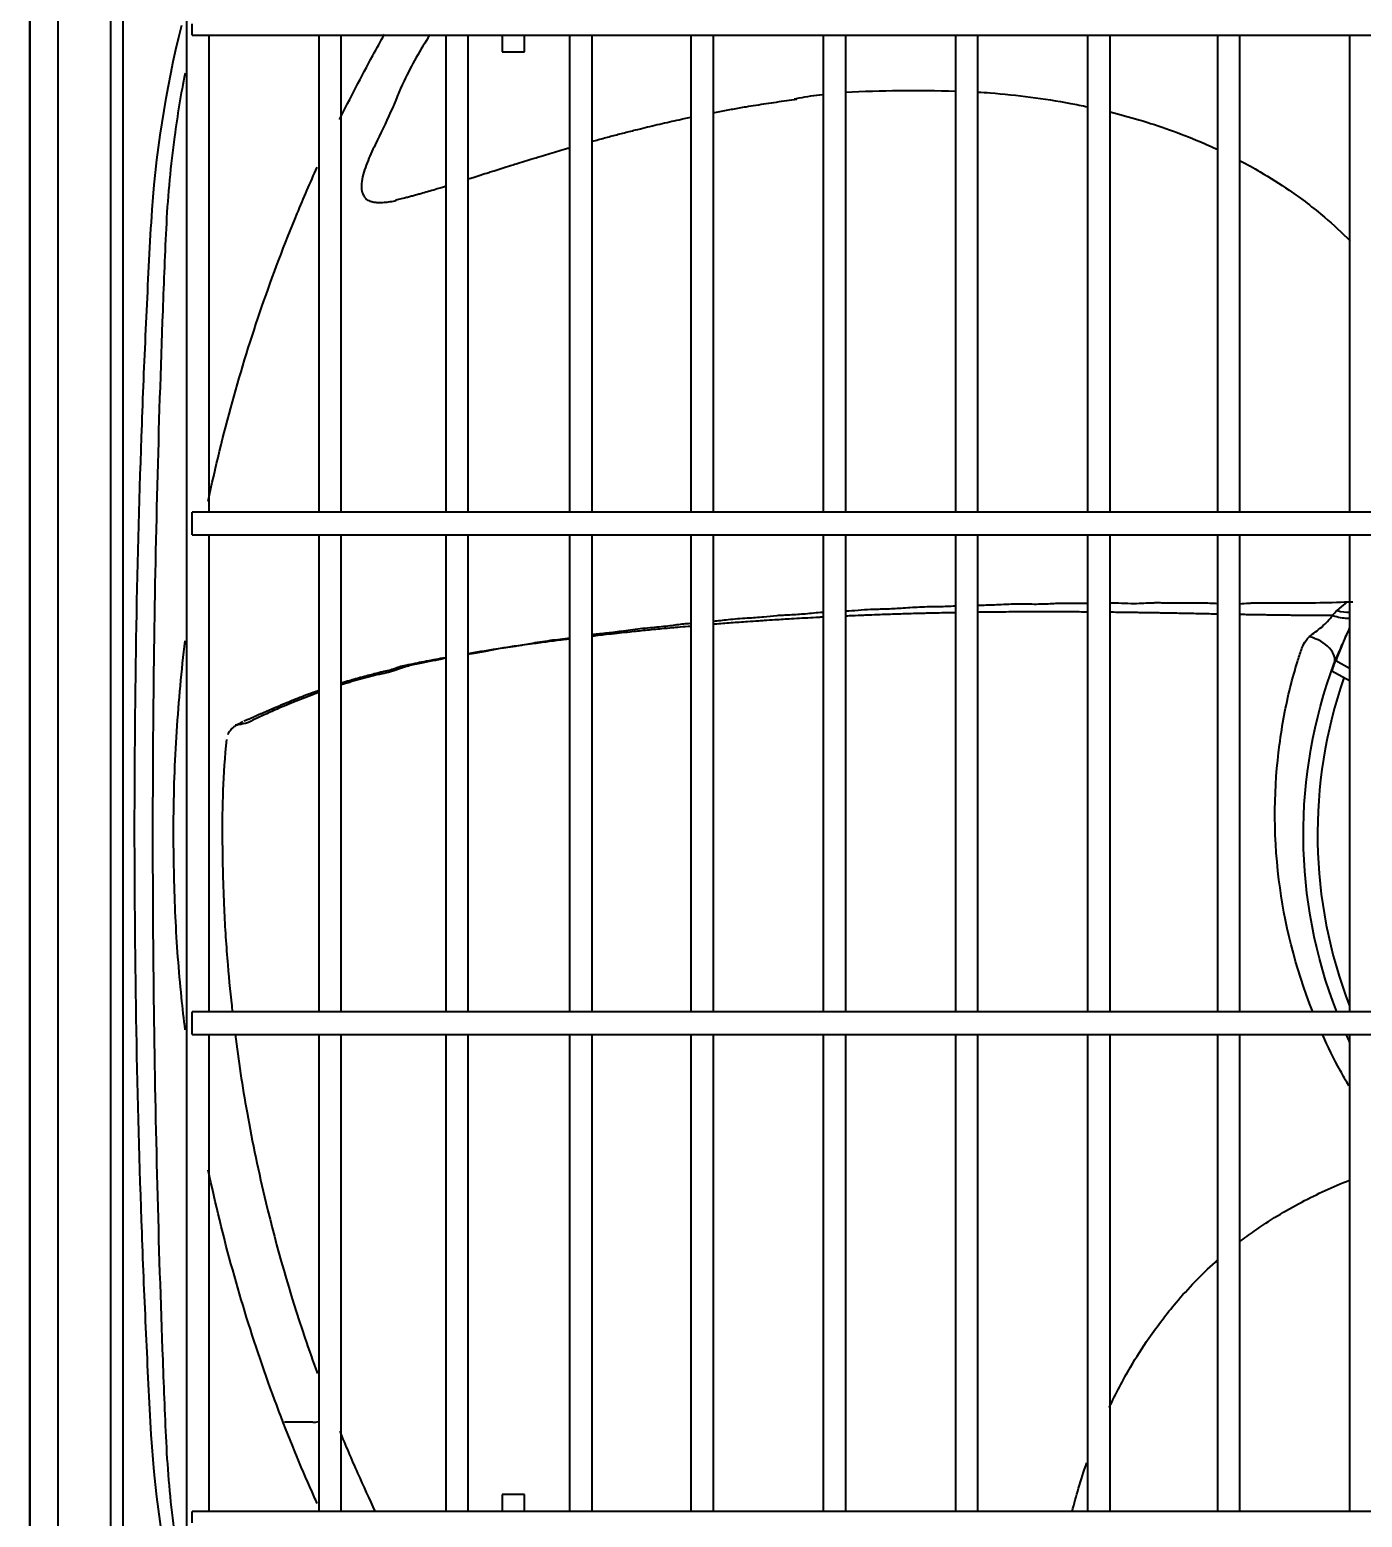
# Model space of a CAD drawing. Extents: x 58467 to 79089, y -33726 to -17391.
# Drawn here: x 72275.21 to 72298.89, y -19736.21 to -19709.77 of the extents above; entities that cross this region are included whole.
import ezdxf

# ---------------------------------------------------------------- set-up
doc = ezdxf.new("R2010")
doc.units = 0
doc.header["$LTSCALE"] = 100
doc.layers.add('+ENTE-ST-DOSEME USTU KONDDRENAJ', color=110, linetype='DOSEMEUSTUKONDENSDRENAJ_LINE', lineweight=40)
doc.linetypes.add('DOSEMEUSTUKONDENSDRENAJ_LINE', pattern='A,300,-40,["CD",Standard,S=15,R=0,X=-35,Y=-7.5],0', length=340)

# ---------------------------------------------------------------- blocks, each defined once
blk = doc.blocks.new('4. KAT SOL')
at = {"color": 3}
for p, q in [((54063.011, -32455.031, -3.539), (54063.011, -32386.979, -3.539)), ((54063.011, -32387.026, -3.539), (54063.011, -32455.031, -3.539)), ((54063.011, -32387.026, -3.539), (54063.011, -32455.031, -3.539)), ((54063.511, -32386.979, -3.539), (54063.511, -32455.031, -3.539)), ((54064.451, -32448.596, -3.539), (54064.451, -32399.54, -3.539)), ((54064.663, -32399.628, -3.539), (54064.663, -32448.443, -3.539)), ((54065.797, -32401.371, -3.539), (54065.797, -32446.764, -3.539)), ((54065.897, -32410.95, -3.539), (54065.897, -32410.75, -3.539)), ((54065.897, -32410.95, -3.539), (54184.259, -32410.95, -3.539)), ((54066.197, -32419.429, -3.539), (54066.197, -32410.95, -3.539)), ((54068.146, -32410.95, -3.539), (54068.146, -32419.429, -3.539)), ((54068.546, -32419.429, -3.539), (54068.546, -32410.95, -3.539)), ((54070.406, -32410.95, -3.539), (54070.406, -32419.429, -3.539)), ((54070.805, -32419.429, -3.539), (54070.805, -32410.95, -3.539)), ((54071.405, -32410.95, -3.539), (54071.405, -32411.25, -3.539)), ((54071.805, -32411.25, -3.539), (54071.805, -32410.95, -3.539)), ((54072.605, -32410.951, -3.539), (54072.605, -32419.429, -3.539)), ((54073.005, -32419.429, -3.539), (54073.005, -32410.951, -3.539)), ((54074.762, -32410.951, -3.539), (54074.762, -32419.429, -3.539)), ((54075.162, -32419.429, -3.539), (54075.162, -32410.951, -3.539)), ((54077.111, -32410.951, -3.539), (54077.111, -32419.429, -3.539)), ((54077.511, -32419.429, -3.539), (54077.511, -32410.951, -3.539)), ((54079.461, -32410.951, -3.539), (54079.461, -32419.429, -3.539)), ((54079.861, -32419.429, -3.539), (54079.861, -32410.951, -3.539)), ((54081.811, -32410.951, -3.539), (54081.811, -32419.429, -3.539)), ((54082.21, -32419.429, -3.539), (54082.21, -32410.951, -3.539)), ((54084.117, -32410.951, -3.539), (54084.117, -32419.429, -3.539)), ((54084.517, -32419.429, -3.539), (54084.517, -32410.951, -3.539)), ((54086.467, -32410.951, -3.539), (54086.467, -32419.429, -3.539)), ((54071.405, -32411.25, -3.539), (54071.805, -32411.25, -3.539)), ((54184.259, -32419.429, -3.539), (54065.897, -32419.429, -3.539)), ((54065.897, -32419.629, -3.539), (54065.897, -32419.429, -3.539)), ((54065.897, -32419.829, -3.539), (54065.897, -32419.629, -3.539)), ((54065.897, -32419.829, -3.539), (54184.259, -32419.829, -3.539)), ((54066.197, -32428.307, -3.539), (54066.197, -32419.829, -3.539)), ((54068.146, -32419.829, -3.539), (54068.146, -32428.307, -3.539)), ((54068.546, -32428.307, -3.539), (54068.546, -32419.829, -3.539)), ((54070.406, -32419.829, -3.539), (54070.406, -32428.307, -3.539)), ((54070.805, -32428.307, -3.539), (54070.805, -32419.829, -3.539)), ((54072.605, -32419.829, -3.539), (54072.605, -32428.307, -3.539)), ((54073.005, -32428.307, -3.539), (54073.005, -32419.829, -3.539)), ((54074.762, -32419.829, -3.539), (54074.762, -32428.307, -3.539)), ((54075.162, -32428.307, -3.539), (54075.162, -32419.829, -3.539)), ((54077.111, -32419.829, -3.539), (54077.111, -32428.307, -3.539)), ((54077.511, -32428.307, -3.539), (54077.511, -32419.829, -3.539)), ((54079.461, -32419.829, -3.539), (54079.461, -32428.307, -3.539)), ((54079.861, -32428.307, -3.539), (54079.861, -32419.829, -3.539)), ((54081.811, -32419.829, -3.539), (54081.811, -32428.307, -3.539)), ((54082.21, -32428.307, -3.539), (54082.21, -32419.829, -3.539)), ((54084.117, -32419.829, -3.539), (54084.117, -32428.307, -3.539)), ((54084.517, -32428.307, -3.539), (54084.517, -32419.829, -3.539)), ((54086.467, -32419.829, -3.539), (54086.467, -32428.307, -3.539)), ((54086.221, -32422.063, -3.539), (54086.467, -32422.198, -3.539)), ((54086.467, -32422.426, -3.539), (54086.152, -32422.253, -3.539)), ((54084.522, -32423.153, -3.539), (54084.517, -32423.152, -3.539)), ((54084.522, -32423.153, -3.539), (54084.517, -32423.152, -3.539)), ((54184.259, -32428.307, -3.539), (54065.897, -32428.307, -3.539)), ((54065.897, -32428.507, -3.539), (54065.897, -32428.307, -3.539)), ((54065.897, -32428.707, -3.539), (54065.897, -32428.507, -3.539)), ((54065.897, -32428.707, -3.539), (54184.259, -32428.707, -3.539)), ((54066.197, -32437.186, -3.539), (54066.197, -32428.707, -3.539)), ((54068.146, -32428.707, -3.539), (54068.146, -32437.186, -3.539)), ((54068.546, -32437.186, -3.539), (54068.546, -32428.707, -3.539)), ((54070.406, -32428.707, -3.539), (54070.406, -32437.186, -3.539)), ((54070.805, -32437.186, -3.539), (54070.805, -32428.707, -3.539)), ((54072.605, -32428.707, -3.539), (54072.605, -32437.185, -3.539)), ((54073.005, -32437.185, -3.539), (54073.005, -32428.707, -3.539)), ((54074.762, -32428.707, -3.539), (54074.762, -32437.185, -3.539)), ((54075.162, -32437.185, -3.539), (54075.162, -32428.707, -3.539)), ((54077.111, -32428.707, -3.539), (54077.111, -32437.185, -3.539)), ((54077.511, -32437.185, -3.539), (54077.511, -32428.707, -3.539)), ((54079.461, -32428.707, -3.539), (54079.461, -32437.185, -3.539)), ((54079.861, -32437.185, -3.539), (54079.861, -32428.707, -3.539)), ((54081.811, -32428.707, -3.539), (54081.811, -32437.185, -3.539)), ((54082.21, -32437.185, -3.539), (54082.21, -32428.707, -3.539)), ((54084.117, -32428.707, -3.539), (54084.117, -32437.185, -3.539)), ((54084.517, -32437.185, -3.539), (54084.517, -32428.707, -3.539)), ((54086.467, -32428.707, -3.539), (54086.467, -32437.185, -3.539)), ((54068.04, -32435.6, -3.539), (54067.541, -32435.6, -3.539)), ((54071.405, -32436.886, -3.539), (54071.405, -32437.186, -3.539)), ((54071.805, -32437.186, -3.539), (54071.805, -32436.886, -3.539)), ((54184.259, -32437.186, -3.539), (54065.897, -32437.186, -3.539)), ((54065.897, -32437.386, -3.539), (54065.897, -32437.186, -3.539))]:
    blk.add_line(p, q, dxfattribs=at)
for centre, radius, start, end in [((54094.345, -32425.151, -3.539), 8.691, 155.0266, 159.1851), ((54094.345, -32425.151, -3.539), 8.449, 160.7868, 201.1705), ((54068.04, -32435.1, -3.539), 0.5, 270, 282.3062)]:
    blk.add_arc(centre, radius, start, end, dxfattribs=at)
at = {"color": 3, "extrusion": (0, 0, -1)}
for start, end in [(338.7281, 20.4357), (334.9195, 335.8727)]:
    blk.add_arc((-54094.345, -32425.151, 3.539), 8.699, start, end, dxfattribs=at)
at = {"color": 3}
for centre, major_axis, ratio, start_param, end_param in [((54086.199, -32420.88, -3.539), (-0.443, 0.232), 0.512974, 1.938544, 2.458256), ((54085.726, -32421.94, -3.539), (0.468, -0.175), 0.588101, 0, 1.726902)]:
    blk.add_ellipse(centre, major_axis=major_axis, ratio=ratio, start_param=start_param, end_param=end_param, dxfattribs=at)
for points, knots in [([(54064.875, -32425.051, -3.539), (54064.876, -32422.654, -3.539), (54064.919, -32420.258, -3.539), (54065.028, -32417.265, -3.539), (54065.053, -32416.667, -3.539), (54065.109, -32415.472, -3.539), (54065.135, -32414.874, -3.539), (54065.246, -32413.088, -3.539), (54065.425, -32411.919, -3.539), (54065.711, -32410.773, -3.539)], [0, 0, 0, 0, 0.5, 0.5, 0.625, 0.625, 0.75, 0.75, 1, 1, 1, 1]), ([(54068.518, -32412.452, -3.539), (54068.706, -32412.069, -3.539), (54068.969, -32411.562, -3.539), (54069.247, -32411.063, -3.539), (54069.318, -32410.937, -3.539)], [0, 0, 0, 0, 0.747188, 1, 1, 1, 1]), ([(54070.126, -32410.945, -3.539), (54069.954, -32411.212, -3.539), (54069.688, -32411.665, -3.539), (54069.433, -32412.321, -3.539), (54069.191, -32412.803, -3.539), (54069.001, -32413.216, -3.539), (54068.912, -32413.487, -3.539), (54068.903, -32413.689, -3.539), (54068.927, -32413.781, -3.539), (54068.963, -32413.838, -3.539), (54069.008, -32413.882, -3.539), (54069.048, -32413.9, -3.539), (54069.079, -32413.908, -3.539)], [0, 0, 0, 0, 0.285729, 0.472156, 0.665521, 0.767672, 0.867545, 0.908718, 0.944194, 0.959349, 0.972834, 1, 1, 1, 1]), ([(54065.771, -32411.626, -3.539), (54065.697, -32412.001, -3.539), (54065.634, -32412.378, -3.539), (54065.514, -32413.266, -3.539), (54065.466, -32413.779, -3.539), (54065.411, -32414.811, -3.539), (54065.394, -32415.329, -3.539), (54065.334, -32416.882, -3.539), (54065.302, -32417.918, -3.539), (54065.222, -32421.026, -3.539), (54065.195, -32423.099, -3.539), (54065.194, -32425.171, -3.539)], [0, 0, 0, 0, 0.085061, 0.085061, 0.199428, 0.199428, 0.313796, 0.313796, 0.54253, 0.54253, 1, 1, 1, 1]), ([(54076.594, -32412.085, -3.539), (54076.623, -32412.079, -3.539), (54076.793, -32412.046, -3.539), (54076.964, -32412.021, -3.539), (54077.106, -32412.004, -3.539)], [0, 0, 0, 0, 0.174109, 1, 1, 1, 1]), ([(54077.506, -32411.967, -3.539), (54077.824, -32411.945, -3.539), (54078.478, -32411.932, -3.539), (54079.13, -32411.934, -3.539), (54079.461, -32411.945, -3.539)], [0, 0, 0, 0, 0.49152, 1, 1, 1, 1]), ([(54079.861, -32411.963, -3.539), (54079.934, -32411.967, -3.539), (54080.484, -32412.004, -3.539), (54081.137, -32412.089, -3.539), (54081.711, -32412.203, -3.539), (54081.813, -32412.225, -3.539)], [0, 0, 0, 0, 0.111828, 0.842309, 1, 1, 1, 1]), ([(54075.158, -32412.329, -3.539), (54075.159, -32412.329, -3.539), (54075.236, -32412.314, -3.539), (54075.353, -32412.292, -3.539), (54075.547, -32412.257, -3.539), (54075.723, -32412.226, -3.539), (54075.92, -32412.194, -3.539), (54076.1, -32412.166, -3.539), (54076.282, -32412.14, -3.539), (54076.464, -32412.114, -3.539), (54076.585, -32412.099, -3.539), (54076.646, -32412.091, -3.539)], [0, 0, 0, 0, 0.000398, 0.160308, 0.240263, 0.400174, 0.520106, 0.640039, 0.759972, 0.879905, 1, 1, 1, 1]), ([(54073.004, -32412.839, -3.539), (54073.006, -32412.839, -3.539), (54073.043, -32412.828, -3.539), (54073.153, -32412.798, -3.539), (54073.297, -32412.759, -3.539), (54073.48, -32412.711, -3.539), (54073.627, -32412.673, -3.539), (54073.796, -32412.631, -3.539), (54073.947, -32412.594, -3.539), (54074.12, -32412.552, -3.539), (54074.293, -32412.512, -3.539), (54074.466, -32412.473, -3.539), (54074.621, -32412.439, -3.539), (54074.718, -32412.418, -3.539), (54074.757, -32412.41, -3.539)], [0, 0, 0, 0, 0.002684, 0.066908, 0.195355, 0.259579, 0.388026, 0.45225, 0.548585, 0.64492, 0.741256, 0.837591, 0.933927, 1, 1, 1, 1]), ([(54082.214, -32412.317, -3.539), (54082.384, -32412.359, -3.539), (54082.923, -32412.506, -3.539), (54083.56, -32412.732, -3.539), (54084.018, -32412.936, -3.539), (54084.123, -32412.985, -3.539)], [0, 0, 0, 0, 0.261577, 0.828831, 1, 1, 1, 1]), ([(54070.804, -32413.507, -3.539), (54070.833, -32413.497, -3.539), (54070.908, -32413.474, -3.539), (54071.03, -32413.435, -3.539), (54071.156, -32413.395, -3.539), (54071.279, -32413.356, -3.539), (54071.407, -32413.315, -3.539), (54071.537, -32413.275, -3.539), (54071.67, -32413.233, -3.539), (54071.804, -32413.192, -3.539), (54071.94, -32413.15, -3.539), (54072.078, -32413.108, -3.539), (54072.216, -32413.066, -3.539), (54072.373, -32413.02, -3.539), (54072.502, -32412.982, -3.539), (54072.579, -32412.959, -3.539), (54072.604, -32412.952, -3.539)], [0, 0, 0, 0, 0.053389, 0.135929, 0.218468, 0.273495, 0.356035, 0.438575, 0.493601, 0.576141, 0.658681, 0.713708, 0.796247, 0.878787, 0.961327, 1, 1, 1, 1]), ([(54066.183, -32419.231, -3.539), (54066.308, -32418.638, -3.539), (54066.73, -32416.903, -3.539), (54067.41, -32414.928, -3.539), (54067.996, -32413.572, -3.539), (54068.119, -32413.3, -3.539)], [0, 0, 0, 0, 0.290837, 0.856482, 1, 1, 1, 1]), ([(54084.524, -32413.184, -3.539), (54084.644, -32413.246, -3.539), (54084.939, -32413.411, -3.539), (54085.448, -32413.733, -3.539), (54085.984, -32414.141, -3.539), (54086.331, -32414.461, -3.539), (54086.477, -32414.606, -3.539)], [0, 0, 0, 0, 0.167806, 0.420315, 0.746772, 1, 1, 1, 1]), ([(54069.066, -32413.904, -3.539), (54069.081, -32413.909, -3.539), (54069.106, -32413.915, -3.539), (54069.137, -32413.92, -3.539), (54069.182, -32413.924, -3.539), (54069.218, -32413.925, -3.539), (54069.262, -32413.925, -3.539), (54069.314, -32413.922, -3.539), (54069.359, -32413.918, -3.539), (54069.419, -32413.91, -3.539), (54069.471, -32413.902, -3.539), (54069.534, -32413.891, -3.539), (54069.504, -32413.879, -3.539), (54069.58, -32413.862, -3.539), (54069.659, -32413.844, -3.539), (54069.74, -32413.824, -3.539), (54069.813, -32413.805, -3.539), (54069.887, -32413.785, -3.539), (54069.975, -32413.76, -3.539), (54070.066, -32413.734, -3.539), (54070.172, -32413.703, -3.539), (54070.267, -32413.674, -3.539), (54070.35, -32413.649, -3.539), (54070.392, -32413.636, -3.539), (54070.405, -32413.632, -3.539)], [0, 0, 0, 0, 0.062879, 0.105521, 0.148163, 0.190805, 0.233447, 0.276089, 0.318731, 0.361373, 0.404015, 0.446657, 0.489299, 0.531941, 0.595904, 0.638546, 0.681188, 0.72383, 0.766472, 0.830435, 0.873077, 0.93704, 0.979682, 1, 1, 1, 1]), ([(54077.111, -32421.209, -3.539), (54077.11, -32421.209, -3.539), (54076.994, -32421.218, -3.539), (54076.796, -32421.239, -3.539), (54076.583, -32421.254, -3.539), (54076.409, -32421.261, -3.539), (54076.246, -32421.269, -3.539), (54076.035, -32421.297, -3.539), (54075.803, -32421.311, -3.539), (54075.585, -32421.325, -3.539), (54075.375, -32421.345, -3.539), (54075.241, -32421.362, -3.539), (54075.159, -32421.371, -3.539)], [0, 0, 0, 0, 0.001003, 0.175577, 0.336729, 0.400183, 0.452324, 0.558124, 0.692378, 0.769859, 0.852982, 1, 1, 1, 1]), ([(54079.46, -32421.097, -3.539), (54079.448, -32421.098, -3.539), (54079.341, -32421.106, -3.539), (54079.174, -32421.11, -3.539), (54078.953, -32421.112, -3.539), (54078.714, -32421.121, -3.539), (54078.461, -32421.142, -3.539), (54078.247, -32421.152, -3.539), (54078.074, -32421.155, -3.539), (54077.917, -32421.158, -3.539), (54077.732, -32421.178, -3.539), (54077.585, -32421.186, -3.539), (54077.512, -32421.189, -3.539)], [0, 0, 0, 0, 0.018343, 0.157453, 0.238031, 0.324289, 0.506652, 0.672833, 0.73751, 0.790122, 0.895489, 1, 1, 1, 1]), ([(54079.458, -32421.214, -3.539), (54079.413, -32421.215, -3.539), (54079.334, -32421.217, -3.539), (54079.188, -32421.22, -3.539), (54079.052, -32421.223, -3.539), (54078.883, -32421.227, -3.539), (54078.731, -32421.231, -3.539), (54078.566, -32421.236, -3.539), (54078.418, -32421.24, -3.539), (54078.271, -32421.245, -3.539), (54078.107, -32421.251, -3.539), (54077.96, -32421.257, -3.539), (54077.796, -32421.263, -3.539), (54077.658, -32421.269, -3.539), (54077.552, -32421.274, -3.539), (54077.512, -32421.275, -3.539)], [0, 0, 0, 0, 0.070528, 0.121604, 0.223755, 0.274831, 0.376982, 0.453596, 0.530209, 0.606823, 0.683436, 0.785588, 0.836663, 0.938815, 1, 1, 1, 1]), ([(54081.806, -32421.051, -3.539), (54081.783, -32421.051, -3.539), (54081.657, -32421.054, -3.539), (54081.521, -32421.052, -3.539), (54081.359, -32421.05, -3.539), (54081.276, -32421.051, -3.539), (54081.123, -32421.06, -3.539), (54080.945, -32421.068, -3.539), (54080.728, -32421.064, -3.539), (54080.475, -32421.062, -3.539), (54080.188, -32421.077, -3.539), (54079.987, -32421.085, -3.539), (54079.873, -32421.086, -3.539), (54079.862, -32421.086, -3.539)], [0, 0, 0, 0, 0.038603, 0.211293, 0.242009, 0.269654, 0.324997, 0.458672, 0.537504, 0.623223, 0.806489, 0.981461, 1, 1, 1, 1]), ([(54081.813, -32421.203, -3.539), (54081.806, -32421.203, -3.539), (54081.767, -32421.203, -3.539), (54081.68, -32421.202, -3.539), (54081.55, -32421.201, -3.539), (54081.404, -32421.201, -3.539), (54081.258, -32421.2, -3.539), (54081.111, -32421.2, -3.539), (54080.963, -32421.2, -3.539), (54080.83, -32421.2, -3.539), (54080.679, -32421.201, -3.539), (54080.543, -32421.201, -3.539), (54080.375, -32421.202, -3.539), (54080.243, -32421.203, -3.539), (54080.078, -32421.205, -3.539), (54079.963, -32421.206, -3.539), (54079.88, -32421.207, -3.539), (54079.863, -32421.208, -3.539)], [0, 0, 0, 0, 0.010487, 0.061193, 0.137252, 0.213312, 0.289371, 0.365431, 0.44149, 0.517549, 0.568256, 0.669668, 0.720374, 0.821787, 0.872493, 0.973906, 1, 1, 1, 1]), ([(54084.117, -32421.054, -3.539), (54084.028, -32421.05, -3.539), (54083.743, -32421.039, -3.539), (54083.44, -32421.05, -3.539), (54083.193, -32421.044, -3.539), (54083.068, -32421.041, -3.539), (54082.885, -32421.043, -3.539), (54082.689, -32421.061, -3.539), (54082.422, -32421.048, -3.539), (54082.275, -32421.044, -3.539), (54082.209, -32421.044, -3.539)], [0, 0, 0, 0, 0.131646, 0.410876, 0.520141, 0.562705, 0.601468, 0.78581, 0.899724, 1, 1, 1, 1]), ([(54084.118, -32421.24, -3.539), (54084.093, -32421.239, -3.539), (54084.022, -32421.238, -3.539), (54083.917, -32421.236, -3.539), (54083.791, -32421.233, -3.539), (54083.665, -32421.231, -3.539), (54083.541, -32421.228, -3.539), (54083.415, -32421.226, -3.539), (54083.291, -32421.224, -3.539), (54083.166, -32421.221, -3.539), (54083.041, -32421.219, -3.539), (54082.915, -32421.217, -3.539), (54082.789, -32421.215, -3.539), (54082.645, -32421.213, -3.539), (54082.516, -32421.211, -3.539), (54082.368, -32421.209, -3.539), (54082.277, -32421.208, -3.539), (54082.218, -32421.207, -3.539), (54082.21, -32421.207, -3.539)], [0, 0, 0, 0, 0.040051, 0.114821, 0.164667, 0.239437, 0.314206, 0.364053, 0.438822, 0.513592, 0.563438, 0.638207, 0.712977, 0.762823, 0.862516, 0.912362, 0.987132, 1, 1, 1, 1]), ([(54086.158, -32421.263, -3.539), (54086.142, -32421.263, -3.539), (54086.1, -32421.263, -3.539), (54086.016, -32421.263, -3.539), (54085.924, -32421.264, -3.539), (54085.83, -32421.263, -3.539), (54085.746, -32421.263, -3.539), (54085.665, -32421.263, -3.539), (54085.569, -32421.262, -3.539), (54085.469, -32421.262, -3.539), (54085.357, -32421.26, -3.539), (54085.258, -32421.259, -3.539), (54085.152, -32421.258, -3.539), (54085.052, -32421.256, -3.539), (54084.951, -32421.255, -3.539), (54084.836, -32421.253, -3.539), (54084.734, -32421.252, -3.539), (54084.622, -32421.249, -3.539), (54084.553, -32421.248, -3.539), (54084.514, -32421.247, -3.539)], [0, 0, 0, 0, 0.032149, 0.083522, 0.160582, 0.211955, 0.263329, 0.314702, 0.366075, 0.443135, 0.494509, 0.571569, 0.622942, 0.674316, 0.751376, 0.802749, 0.879809, 0.931182, 1, 1, 1, 1]), ([(54086.524, -32421.025, -3.539), (54086.329, -32421.032, -3.539), (54085.932, -32421.043, -3.539), (54085.51, -32421.046, -3.539), (54085.225, -32421.048, -3.539), (54085.102, -32421.046, -3.539), (54084.971, -32421.048, -3.539), (54084.862, -32421.045, -3.539), (54084.761, -32421.046, -3.539), (54084.645, -32421.051, -3.539), (54084.567, -32421.057, -3.539), (54084.515, -32421.06, -3.539)], [0, 0, 0, 0, 0.286213, 0.579725, 0.615099, 0.700692, 0.766378, 0.829652, 0.869632, 0.911891, 1, 1, 1, 1]), ([(54085.754, -32421.64, -3.539), (54085.816, -32421.582, -3.539), (54085.9, -32421.532, -3.539), (54086.045, -32421.406, -3.539), (54086.106, -32421.331, -3.539), (54086.171, -32421.265, -3.539)], [0, 0, 0, 0, 0.5, 0.5, 1, 1, 1, 1]), ([(54086.158, -32421.263, -3.539), (54086.158, -32421.263, -3.539), (54086.158, -32421.263, -3.539), (54086.186, -32421.232, -3.539), (54086.217, -32421.202, -3.539), (54086.247, -32421.175, -3.539)], [0, 0, 0, 0, 0.000046, 0.000046, 1, 1, 1, 1]), ([(54086.171, -32421.265, -3.539), (54086.261, -32421.294, -3.539), (54086.347, -32421.309, -3.539), (54086.436, -32421.31, -3.539), (54086.454, -32421.308, -3.539), (54086.47, -32421.306, -3.539)], [0, 0, 0, 0, 0.78393, 0.78393, 1, 1, 1, 1]), ([(54086.247, -32421.175, -3.539), (54086.299, -32421.129, -3.539), (54086.349, -32421.085, -3.539), (54086.405, -32421.041, -3.539), (54086.415, -32421.031, -3.539), (54086.412, -32421.029, -3.539)], [0, 0, 0, 0, 0.677972, 0.677972, 1, 1, 1, 1]), ([(54074.763, -32421.455, -3.539), (54074.747, -32421.456, -3.539), (54074.667, -32421.463, -3.539), (54074.557, -32421.473, -3.539), (54074.4, -32421.487, -3.539), (54074.258, -32421.5, -3.539), (54074.099, -32421.516, -3.539), (54073.956, -32421.53, -3.539), (54073.814, -32421.544, -3.539), (54073.658, -32421.56, -3.539), (54073.52, -32421.575, -3.539), (54073.367, -32421.592, -3.539), (54073.23, -32421.607, -3.539), (54073.1, -32421.622, -3.539), (54073.03, -32421.63, -3.539), (54073.005, -32421.633, -3.539)], [0, 0, 0, 0, 0.028017, 0.134196, 0.187285, 0.293464, 0.373098, 0.452732, 0.532366, 0.612, 0.718179, 0.771268, 0.877447, 0.957081, 1, 1, 1, 1]), ([(54074.764, -32421.406, -3.539), (54074.748, -32421.407, -3.539), (54074.695, -32421.411, -3.539), (54074.553, -32421.424, -3.539), (54074.335, -32421.46, -3.539), (54074.08, -32421.479, -3.539), (54073.853, -32421.502, -3.539), (54073.623, -32421.532, -3.539), (54073.395, -32421.566, -3.539), (54073.178, -32421.587, -3.539), (54073.037, -32421.603, -3.539), (54073.006, -32421.607, -3.539)], [0, 0, 0, 0, 0.026625, 0.086224, 0.216151, 0.379674, 0.473035, 0.573734, 0.780901, 0.950937, 1, 1, 1, 1]), ([(54077.101, -32421.295, -3.539), (54077.078, -32421.296, -3.539), (54076.989, -32421.301, -3.539), (54076.868, -32421.307, -3.539), (54076.707, -32421.316, -3.539), (54076.562, -32421.325, -3.539), (54076.4, -32421.334, -3.539), (54076.239, -32421.344, -3.539), (54076.094, -32421.354, -3.539), (54075.932, -32421.364, -3.539), (54075.785, -32421.375, -3.539), (54075.621, -32421.386, -3.539), (54075.474, -32421.397, -3.539), (54075.329, -32421.408, -3.539), (54075.227, -32421.416, -3.539), (54075.174, -32421.421, -3.539), (54075.167, -32421.421, -3.539)], [0, 0, 0, 0, 0.035053, 0.135553, 0.185802, 0.286301, 0.361675, 0.43705, 0.537549, 0.587798, 0.688297, 0.763672, 0.839046, 0.91442, 0.989795, 1, 1, 1, 1]), ([(54086.466, -32421.479, -3.539), (54086.445, -32421.525, -3.539), (54086.425, -32421.572, -3.539), (54086.366, -32421.704, -3.539), (54086.328, -32421.79, -3.539), (54086.257, -32421.956, -3.539), (54086.223, -32422.035, -3.539), (54086.194, -32422.114, -3.539)], [0, 0, 0, 0, 0.218967, 0.218967, 0.624953, 0.624953, 1, 1, 1, 1]), ([(54065.565, -32425.171, -3.539), (54065.568, -32424.896, -3.539), (54065.572, -32424.348, -3.539), (54065.609, -32423.53, -3.539), (54065.666, -32422.717, -3.539), (54065.726, -32422.113, -3.539), (54065.765, -32421.78, -3.539), (54065.773, -32421.714, -3.539)], [0, 0, 0, 0, 0.238005, 0.47449, 0.709453, 0.942891, 1, 1, 1, 1]), ([(54072.606, -32421.669, -3.539), (54072.593, -32421.671, -3.539), (54072.523, -32421.68, -3.539), (54072.389, -32421.694, -3.539), (54072.139, -32421.726, -3.539), (54071.875, -32421.773, -3.539), (54071.652, -32421.808, -3.539), (54071.467, -32421.834, -3.539), (54071.299, -32421.86, -3.539), (54071.097, -32421.907, -3.539), (54070.921, -32421.936, -3.539), (54070.817, -32421.951, -3.539), (54070.806, -32421.953, -3.539)], [0, 0, 0, 0, 0.0204, 0.107202, 0.200873, 0.403072, 0.589254, 0.661717, 0.721758, 0.842147, 0.982778, 1, 1, 1, 1]), ([(54072.607, -32421.681, -3.539), (54072.567, -32421.686, -3.539), (54072.482, -32421.697, -3.539), (54072.35, -32421.714, -3.539), (54072.214, -32421.732, -3.539), (54072.079, -32421.75, -3.539), (54071.931, -32421.77, -3.539), (54071.799, -32421.789, -3.539), (54071.654, -32421.81, -3.539), (54071.538, -32421.827, -3.539), (54071.393, -32421.849, -3.539), (54071.263, -32421.869, -3.539), (54071.12, -32421.891, -3.539), (54070.991, -32421.912, -3.539), (54070.886, -32421.929, -3.539), (54070.824, -32421.94, -3.539), (54070.806, -32421.943, -3.539)], [0, 0, 0, 0, 0.063846, 0.137211, 0.210576, 0.283941, 0.357305, 0.455125, 0.504035, 0.601855, 0.650765, 0.748585, 0.821949, 0.895314, 0.968679, 1, 1, 1, 1]), ([(54085.813, -32428.307, -3.539), (54085.496, -32427.509, -3.539), (54085.305, -32426.716, -3.539), (54085.103, -32425.099, -3.539), (54085.126, -32424.288, -3.539), (54085.268, -32423.2, -3.539), (54085.333, -32422.86, -3.539), (54085.452, -32422.384, -3.539), (54085.495, -32422.232, -3.539), (54085.563, -32422.013, -3.539), (54085.589, -32421.94, -3.539), (54085.619, -32421.837, -3.539), (54085.632, -32421.805, -3.539), (54085.676, -32421.73, -3.539), (54085.706, -32421.685, -3.539), (54085.754, -32421.64, -3.539)], [0, 0, 0, 0, 0.302954, 0.302954, 0.651477, 0.651477, 0.825738, 0.825738, 0.912869, 0.912869, 0.956435, 0.956435, 0.978217, 0.978217, 1, 1, 1, 1]), ([(54070.399, -32422.014, -3.539), (54070.396, -32422.015, -3.539), (54070.338, -32422.025, -3.539), (54070.253, -32422.041, -3.539), (54070.116, -32422.067, -3.539), (54070.007, -32422.088, -3.539), (54069.872, -32422.116, -3.539), (54069.764, -32422.138, -3.539), (54069.644, -32422.163, -3.539), (54069.538, -32422.186, -3.539), (54069.509, -32422.213, -3.539), (54069.39, -32422.24, -3.539), (54069.285, -32422.266, -3.539), (54069.18, -32422.291, -3.539), (54069.076, -32422.318, -3.539), (54068.973, -32422.345, -3.539), (54068.871, -32422.372, -3.539), (54068.771, -32422.4, -3.539), (54068.672, -32422.429, -3.539), (54068.599, -32422.45, -3.539), (54068.56, -32422.462, -3.539), (54068.546, -32422.466, -3.539)], [0, 0, 0, 0, 0.003473, 0.084564, 0.125109, 0.2062, 0.246746, 0.327836, 0.368382, 0.4292, 0.490018, 0.550836, 0.611654, 0.6522, 0.713018, 0.773836, 0.814381, 0.875199, 0.936017, 0.976563, 1, 1, 1, 1]), ([(54070.401, -32422.024, -3.539), (54070.357, -32422.033, -3.539), (54070.163, -32422.074, -3.539), (54069.968, -32422.111, -3.539), (54069.618, -32422.188, -3.539), (54069.504, -32422.251, -3.539), (54069.268, -32422.302, -3.539), (54069.087, -32422.342, -3.539), (54068.905, -32422.389, -3.539), (54068.758, -32422.432, -3.539), (54068.663, -32422.46, -3.539), (54068.601, -32422.479, -3.539), (54068.567, -32422.49, -3.539), (54068.549, -32422.496, -3.539)], [0, 0, 0, 0, 0.069935, 0.324368, 0.375737, 0.555953, 0.632284, 0.714834, 0.803633, 0.897292, 0.950384, 0.973119, 1, 1, 1, 1]), ([(54086.152, -32422.253, -3.539), (54086.152, -32422.253, -3.539), (54086.153, -32422.249, -3.539), (54086.158, -32422.235, -3.539), (54086.162, -32422.225, -3.539), (54086.171, -32422.199, -3.539), (54086.177, -32422.183, -3.539), (54086.19, -32422.147, -3.539), (54086.197, -32422.127, -3.539), (54086.21, -32422.092, -3.539), (54086.216, -32422.078, -3.539), (54086.221, -32422.063, -3.539)], [0, 0, 0, 0, 0.211758, 0.211758, 0.423432, 0.423432, 0.636431, 0.636431, 0.852021, 0.852021, 1, 1, 1, 1]), ([(54068.146, -32422.598, -3.539), (54068.139, -32422.601, -3.539), (54068.097, -32422.616, -3.539), (54068.032, -32422.639, -3.539), (54067.953, -32422.668, -3.539), (54067.875, -32422.698, -3.539), (54067.799, -32422.728, -3.539), (54067.712, -32422.762, -3.539), (54067.638, -32422.792, -3.539), (54067.566, -32422.822, -3.539), (54067.505, -32422.847, -3.539), (54067.444, -32422.873, -3.539), (54067.377, -32422.901, -3.539), (54067.31, -32422.93, -3.539), (54067.245, -32422.958, -3.539), (54067.193, -32422.98, -3.539), (54067.138, -32423.004, -3.539), (54067.092, -32423.024, -3.539), (54067.038, -32423.048, -3.539), (54066.997, -32423.066, -3.539), (54066.95, -32423.086, -3.539), (54066.909, -32423.104, -3.539), (54066.874, -32423.12, -3.539), (54066.836, -32423.136, -3.539), (54066.821, -32423.143, -3.539), (54066.816, -32423.145, -3.539)], [0, 0, 0, 0, 0.013184, 0.076179, 0.118176, 0.160173, 0.223168, 0.265165, 0.32816, 0.370157, 0.412154, 0.454151, 0.496147, 0.559143, 0.60114, 0.643136, 0.685133, 0.72713, 0.769127, 0.811124, 0.853121, 0.895118, 0.937114, 0.979111, 1, 1, 1, 1]), ([(54068.147, -32422.632, -3.539), (54068.115, -32422.644, -3.539), (54067.877, -32422.731, -3.539), (54067.554, -32422.862, -3.539), (54067.197, -32423.018, -3.539), (54067.018, -32423.107, -3.539), (54066.905, -32423.161, -3.539), (54066.818, -32423.193, -3.539), (54066.726, -32423.201, -3.539), (54066.68, -32423.21, -3.539), (54066.662, -32423.212, -3.539)], [0, 0, 0, 0, 0.054722, 0.413265, 0.565134, 0.700229, 0.769577, 0.820811, 0.901304, 1, 1, 1, 1]), ([(54066.796, -32423.154, -3.539), (54066.764, -32423.171, -3.539), (54066.7, -32423.207, -3.539), (54066.626, -32423.248, -3.539), (54066.576, -32423.303, -3.539), (54066.543, -32423.354, -3.539), (54066.529, -32423.382, -3.539)], [0, 0, 0, 0, 0.181976, 0.413188, 0.708779, 1, 1, 1, 1]), ([(54066.507, -32423.468, -3.539), (54066.477, -32423.771, -3.539), (54066.434, -32424.364, -3.539), (54066.429, -32425.365, -3.539), (54066.453, -32426.398, -3.539), (54066.52, -32427.421, -3.539), (54066.58, -32428.03, -3.539), (54066.611, -32428.307, -3.539)], [0, 0, 0, 0, 0.182857, 0.35926, 0.617017, 0.825344, 1, 1, 1, 1]), ([(54065.711, -32439.33, -3.539), (54065.423, -32438.176, -3.539), (54065.245, -32437.005, -3.539), (54065.135, -32435.22, -3.539), (54065.108, -32434.623, -3.539), (54065.053, -32433.43, -3.539), (54065.028, -32432.833, -3.539), (54064.919, -32429.846, -3.539), (54064.876, -32427.448, -3.539), (54064.875, -32425.051, -3.539)], [0, 0, 0, 0, 0.25, 0.25, 0.375, 0.375, 0.5, 0.5, 1, 1, 1, 1]), ([(54065.194, -32425.171, -3.539), (54065.195, -32427.245, -3.539), (54065.222, -32429.317, -3.539), (54065.302, -32432.425, -3.539), (54065.334, -32433.461, -3.539), (54065.394, -32435.014, -3.539), (54065.411, -32435.532, -3.539), (54065.466, -32436.565, -3.539), (54065.514, -32437.078, -3.539), (54065.634, -32437.961, -3.539), (54065.695, -32438.333, -3.539), (54065.768, -32438.703, -3.539)], [0, 0, 0, 0, 0.45798, 0.45798, 0.686971, 0.686971, 0.801466, 0.801466, 0.915961, 0.915961, 1, 1, 1, 1]), ([(54065.773, -32428.629, -3.539), (54065.75, -32428.436, -3.539), (54065.676, -32427.767, -3.539), (54065.586, -32426.615, -3.539), (54065.572, -32425.654, -3.539), (54065.565, -32425.171, -3.539)], [0, 0, 0, 0, 0.16864, 0.581968, 1, 1, 1, 1]), ([(54066.66, -32428.708, -3.539), (54066.719, -32429.17, -3.539), (54066.871, -32430.164, -3.539), (54067.246, -32431.959, -3.539), (54067.69, -32433.508, -3.539), (54068.046, -32434.522, -3.539), (54068.122, -32434.733, -3.539)], [0, 0, 0, 0, 0.230715, 0.496584, 0.895571, 1, 1, 1, 1]), ([(54086.454, -32429.622, -3.539), (54086.402, -32429.533, -3.539), (54086.352, -32429.443, -3.539), (54086.186, -32429.14, -3.539), (54086.079, -32428.923, -3.539), (54085.982, -32428.708, -3.539)], [0, 0, 0, 0, 0.29522, 0.29522, 1, 1, 1, 1]), ([(54068.119, -32437.043, -3.539), (54068.101, -32437.004, -3.539), (54067.979, -32436.731, -3.539), (54067.398, -32435.379, -3.539), (54066.732, -32433.446, -3.539), (54066.31, -32431.714, -3.539), (54066.184, -32431.118, -3.539)], [0, 0, 0, 0, 0.02049, 0.143703, 0.707183, 1, 1, 1, 1]), ([(54084.509, -32432.396, -3.539), (54084.595, -32432.329, -3.539), (54084.947, -32432.07, -3.539), (54085.588, -32431.68, -3.539), (54086.174, -32431.414, -3.539), (54086.464, -32431.298, -3.539)], [0, 0, 0, 0, 0.146134, 0.586198, 1, 1, 1, 1]), ([(54082.195, -32435.339, -3.539), (54082.31, -32435.094, -3.539), (54082.531, -32434.673, -3.539), (54082.927, -32434.049, -3.539), (54083.413, -32433.411, -3.539), (54083.842, -32432.967, -3.539), (54084.104, -32432.732, -3.539), (54084.115, -32432.722, -3.539)], [0, 0, 0, 0, 0.250799, 0.438254, 0.680606, 0.985878, 1, 1, 1, 1]), ([(54068.519, -32435.761, -3.539), (54068.621, -32436.009, -3.539), (54068.824, -32436.485, -3.539), (54069.042, -32436.961, -3.539), (54069.151, -32437.189, -3.539)], [0, 0, 0, 0, 0.520207, 1, 1, 1, 1]), ([(54081.536, -32437.183, -3.539), (54081.571, -32437.046, -3.539), (54081.652, -32436.757, -3.539), (54081.744, -32436.47, -3.539), (54081.796, -32436.32, -3.539)], [0, 0, 0, 0, 0.471851, 1, 1, 1, 1]), ([(54071.805, -32436.886, -3.539), (54071.805, -32436.886, -3.539), (54071.803, -32436.886, -3.539), (54071.794, -32436.886, -3.539), (54071.785, -32436.886, -3.539), (54071.761, -32436.886, -3.539), (54071.746, -32436.886, -3.539), (54071.711, -32436.886, -3.539), (54071.69, -32436.886, -3.539), (54071.648, -32436.886, -3.539), (54071.625, -32436.886, -3.539), (54071.58, -32436.886, -3.539), (54071.558, -32436.886, -3.539), (54071.516, -32436.886, -3.539), (54071.496, -32436.886, -3.539), (54071.461, -32436.886, -3.539), (54071.446, -32436.886, -3.539), (54071.423, -32436.886, -3.539), (54071.414, -32436.886, -3.539), (54071.406, -32436.886, -3.539), (54071.405, -32436.886, -3.539), (54071.405, -32436.886, -3.539)], [0, 0, 0, 0, 0.072796, 0.072796, 0.180355, 0.180355, 0.287914, 0.287914, 0.395473, 0.395473, 0.503031, 0.503031, 0.61059, 0.61059, 0.718149, 0.718149, 0.825708, 0.825708, 0.933267, 0.933267, 1, 1, 1, 1])]:
    blk.add_open_spline(points, degree=3, knots=knots, dxfattribs=at)
blk.add_open_spline([(54086.171, -32421.265, -3.539), (54086.167, -32421.264, -3.539), (54086.162, -32421.263, -3.539), (54086.158, -32421.263, -3.539)], degree=3, dxfattribs=at)

msp = doc.modelspace()

# ---------------------------------------------------------------- block references
at = {"layer": '+ENTE-ST-DOSEME USTU KONDDRENAJ', "color": 3, "linetype": 'Continuous'}
msp.add_blockref('4. KAT SOL', (18212.194, 12701.082), dxfattribs=at)

doc.saveas('drawing.dxf')
